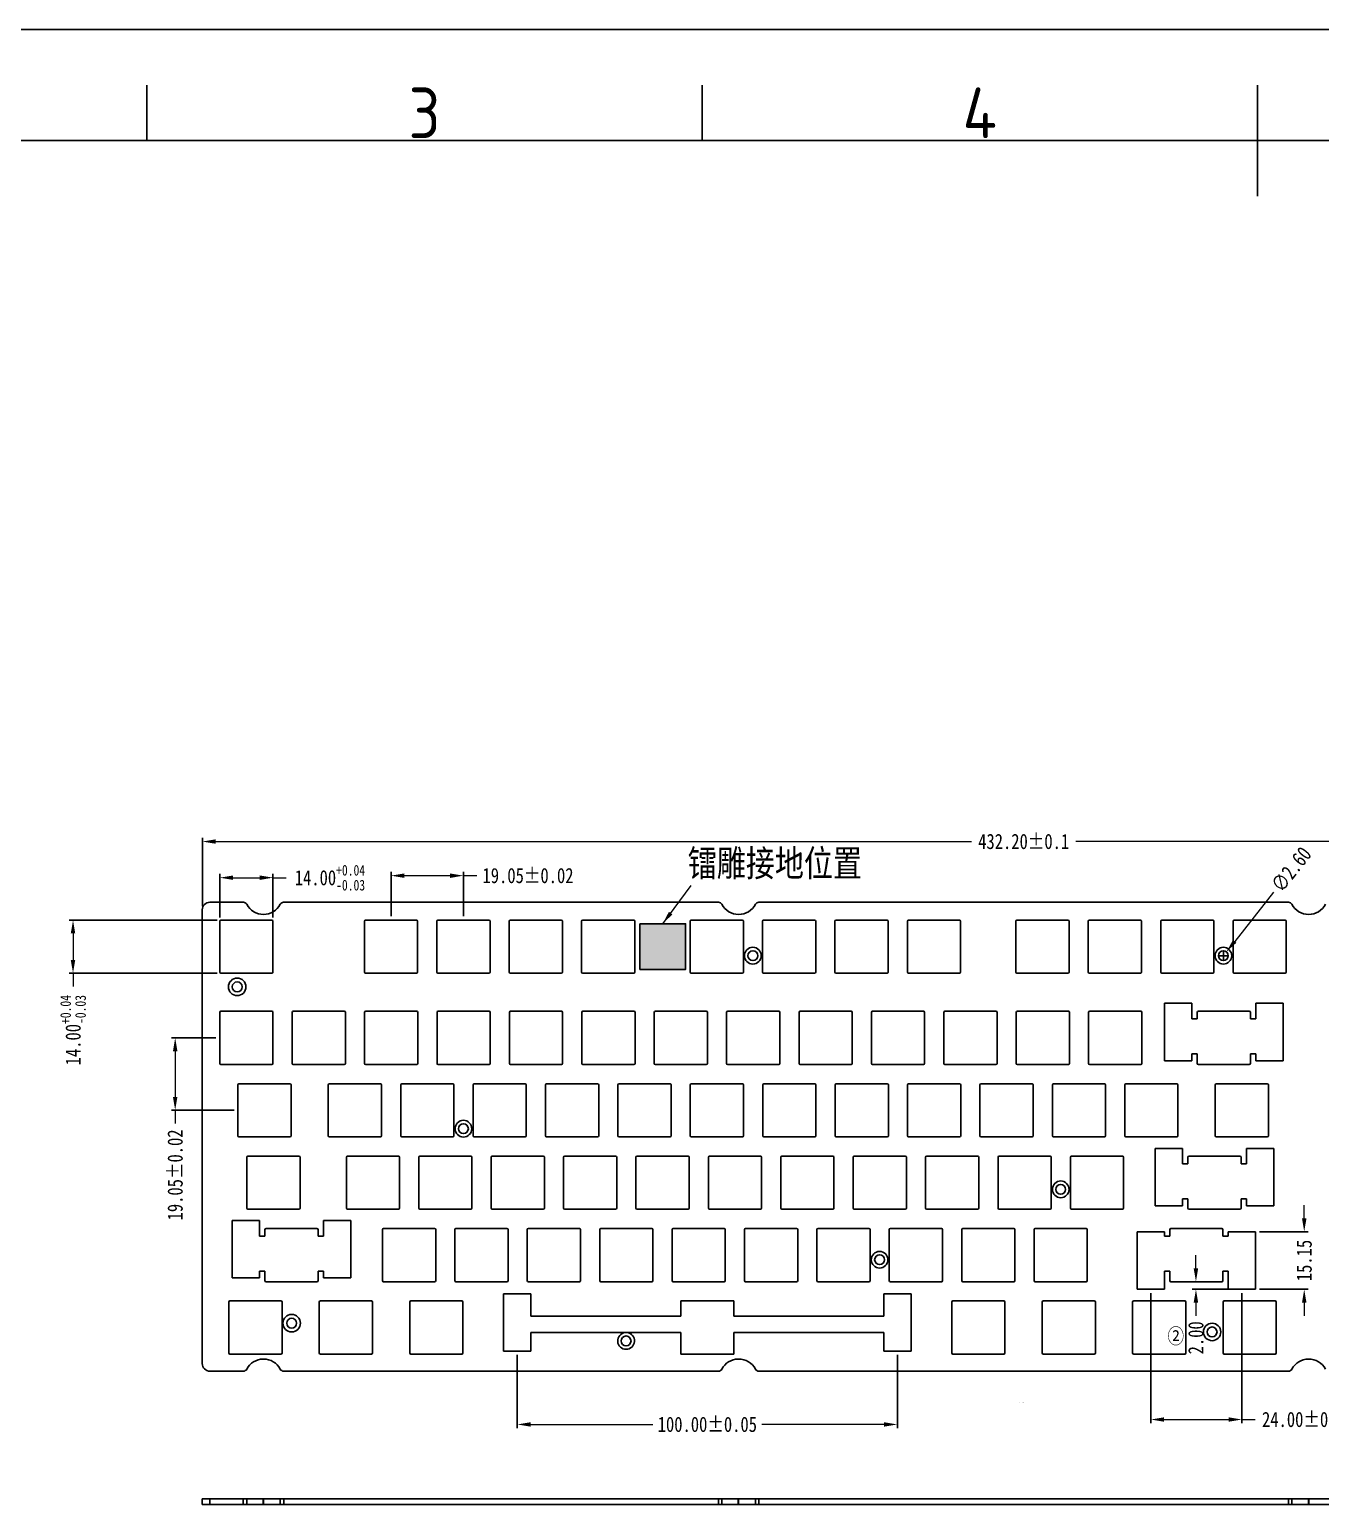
# Model space of a CAD drawing. Header units: millimetres. Extents: x 3914 to 5141, y -64 to 796.
# Drawn here: x 4204.8 to 4544.5, y 408.2 to 796.3 of the extents above; entities that cross this region are included whole.
import ezdxf
from ezdxf.enums import TextEntityAlignment as Align

# ---------------------------------------------------------------- set-up
doc = ezdxf.new("R2010")
doc.units = ezdxf.units.MM
doc.header["$LTSCALE"] = 46.255
doc.header["$PDMODE"] = 3
doc.header["$PDSIZE"] = 0.3125
doc.layers.get('0').update_dxf_attribs({"linetype": 'CONTINUOUS'})
doc.layers.get('Defpoints').update_dxf_attribs({"linetype": 'CONTINUOUS', "lineweight": 20})
doc.layers.add('图框层', color=7, linetype='CONTINUOUS', lineweight=30)
doc.styles.add('ISO Proportional', font='isocp.shx')
doc.styles.get("Standard").update_dxf_attribs({"font": 'txt', "width": 0.8})
doc.dimstyles.new('侧铝条', dxfattribs={"dimtxt": 4, "dimasz": 3.5, "dimexe": 1, "dimexo": 1, "dimgap": 1.5, "dimtad": 0, "dimzin": 0, "dimdsep": 46, "dimtxsty": 'Standard', "dimcen": 1, "dimclrd": 4, "dimclre": 4, "dimclrt": 6, "dimadec": 0, "dimazin": 0, "dimtm": 1e-09, "dimtfac": 0.8, "dimtofl": 0, "dimtmove": 0, "dimatfit": 3, "dimfxl": 0, "dimtolj": 1, "dimtzin": 0, "dimlwd": 20, "dimlwe": -1, "dimarcsym": 0})

# ---------------------------------------------------------------- blocks, each defined once
blk = doc.blocks.new('*D0')
at = {"color": 4}
for p, q in [((4250.28, 565.65), (4250.28, 583.63)), ((4682.48, 565.65), (4682.48, 583.63))]:
    blk.add_line(p, q, dxfattribs=at)
at = {"color": 4, "lineweight": 20}
for p, q in [((4253.78, 582.63), (4452.61, 582.63)), ((4678.98, 582.63), (4480.14, 582.63))]:
    blk.add_line(p, q, dxfattribs=at)
at = {"color": 4}
for points in [[(4253.78, 583.21), (4253.78, 582.05), (4250.28, 582.63)], [(4678.98, 583.21), (4678.98, 582.05), (4682.48, 582.63)]]:
    blk.add_solid(points, dxfattribs=at)
at = {"layer": 'Defpoints', "color": 0}
for p in [(4250.28, 582.63), (4250.28, 564.65), (4682.48, 564.65)]:
    blk.add_point(p, dxfattribs=at)
at = {"color": 6, "insert": (4466.38, 582.63), "char_height": 4, "attachment_point": 5}
blk.add_mtext('\\A1;432.20%%P0.1', dxfattribs=at)
blk = doc.blocks.new('*D3')
at = {"color": 4}
for p, q in [((4254.17, 561.96), (4215.26, 561.96)), ((4254.17, 547.96), (4215.26, 547.96))]:
    blk.add_line(p, q, dxfattribs=at)
at = {"color": 4, "lineweight": 20}
for p, q in [((4216.26, 558.46), (4216.26, 551.46)), ((4216.26, 547.96), (4216.26, 544.46))]:
    blk.add_line(p, q, dxfattribs=at)
at = {"color": 4}
for points in [[(4215.67, 558.46), (4216.84, 558.46), (4216.26, 561.96)], [(4215.67, 551.46), (4216.84, 551.46), (4216.26, 547.96)]]:
    blk.add_solid(points, dxfattribs=at)
at = {"layer": 'Defpoints', "color": 0}
for p in [(4255.17, 561.96), (4216.26, 547.96), (4255.17, 547.96)]:
    blk.add_point(p, dxfattribs=at)
at = {"color": 6, "insert": (4216.26, 532.99), "char_height": 4, "attachment_point": 5, "rotation": 90}
blk.add_mtext('\\A1;14.00{\\H0.7x;\\S+0.04^ -0.03;}', dxfattribs=at)
blk = doc.blocks.new('*D4')
at = {"color": 4}
for p, q in [((4254.87, 562.66), (4254.87, 574.12)), ((4268.87, 562.66), (4268.87, 574.12))]:
    blk.add_line(p, q, dxfattribs=at)
at = {"color": 4, "lineweight": 20}
for p, q in [((4258.37, 573.12), (4265.37, 573.12)), ((4268.87, 573.12), (4272.37, 573.12))]:
    blk.add_line(p, q, dxfattribs=at)
at = {"color": 4}
for points in [[(4258.37, 573.7), (4258.37, 572.53), (4254.87, 573.12)], [(4265.37, 573.7), (4265.37, 572.53), (4268.87, 573.12)]]:
    blk.add_solid(points, dxfattribs=at)
at = {"layer": 'Defpoints', "color": 0}
for p in [(4254.87, 573.12), (4254.87, 561.66), (4268.87, 561.66)]:
    blk.add_point(p, dxfattribs=at)
at = {"color": 6, "insert": (4283.85, 573.12), "char_height": 4, "attachment_point": 5}
blk.add_mtext('\\A1;14.00{\\H0.7x;\\S+0.04^ -0.03;}', dxfattribs=at)
blk = doc.blocks.new('*D5')
at = {"color": 4}
for p, q in [((4299.92, 562.96), (4299.92, 574.65)), ((4318.97, 562.96), (4318.97, 574.65))]:
    blk.add_line(p, q, dxfattribs=at)
at = {"color": 4, "lineweight": 20}
for p, q in [((4303.42, 573.65), (4315.47, 573.65)), ((4318.97, 573.65), (4322.47, 573.65))]:
    blk.add_line(p, q, dxfattribs=at)
at = {"color": 4}
for points in [[(4303.42, 574.23), (4303.42, 573.06), (4299.92, 573.65)], [(4315.47, 574.23), (4315.47, 573.06), (4318.97, 573.65)]]:
    blk.add_solid(points, dxfattribs=at)
at = {"layer": 'Defpoints', "color": 0}
for p in [(4318.97, 573.65), (4299.92, 561.96), (4318.97, 561.96)]:
    blk.add_point(p, dxfattribs=at)
at = {"color": 6, "insert": (4335.97, 573.65), "char_height": 4, "attachment_point": 5}
blk.add_mtext('\\A1;19.05%%P0.02', dxfattribs=at)
blk = doc.blocks.new('*D7')
at = {"color": 4, "lineweight": 20}
blk.add_line((4532.07, 569.3), (4521.89, 556.37), dxfattribs=at)
at = {"color": 4}
for p, q in [((4517.92, 552.59), (4519.92, 552.59)), ((4518.92, 551.59), (4518.92, 553.59))]:
    blk.add_line(p, q, dxfattribs=at)
blk.add_solid([(4521.43, 556.73), (4522.35, 556.01), (4519.73, 553.62)], dxfattribs=at)
at = {"layer": 'Defpoints', "color": 0}
for p in [(4518.12, 551.57), (4519.73, 553.62)]:
    blk.add_point(p, dxfattribs=at)
at = {"color": 6, "insert": (4536.79, 575.3), "char_height": 4, "attachment_point": 5, "rotation": 51.798}
blk.add_mtext('\\A1;∅2.60', dxfattribs=at)
blk = doc.blocks.new('*D8')
at = {"color": 4}
for p, q in [((4333.15, 447.56), (4333.15, 428.25)), ((4433.15, 447.56), (4433.15, 428.25))]:
    blk.add_line(p, q, dxfattribs=at)
at = {"color": 4, "lineweight": 20}
for p, q in [((4336.65, 429.25), (4368.85, 429.25)), ((4429.65, 429.25), (4397.45, 429.25))]:
    blk.add_line(p, q, dxfattribs=at)
at = {"color": 4}
for points in [[(4336.65, 429.83), (4336.65, 428.67), (4333.15, 429.25)], [(4429.65, 429.83), (4429.65, 428.67), (4433.15, 429.25)]]:
    blk.add_solid(points, dxfattribs=at)
at = {"layer": 'Defpoints', "color": 0}
for p in [(4333.15, 448.56), (4433.15, 448.56), (4433.15, 429.25)]:
    blk.add_point(p, dxfattribs=at)
at = {"color": 6, "insert": (4383.15, 429.25), "char_height": 4, "attachment_point": 5}
blk.add_mtext('\\A1;100.00%%P0.05', dxfattribs=at)
blk = doc.blocks.new('*D11')
at = {"color": 4}
for p, q in [((4253.87, 530.96), (4242.14, 530.96)), ((4258.62, 511.91), (4242.14, 511.91))]:
    blk.add_line(p, q, dxfattribs=at)
at = {"color": 4, "lineweight": 20}
for p, q in [((4243.14, 527.46), (4243.14, 515.41)), ((4243.14, 511.91), (4243.14, 508.41))]:
    blk.add_line(p, q, dxfattribs=at)
at = {"color": 4}
for points in [[(4242.55, 527.46), (4243.72, 527.46), (4243.14, 530.96)], [(4242.55, 515.41), (4243.72, 515.41), (4243.14, 511.91)]]:
    blk.add_solid(points, dxfattribs=at)
at = {"layer": 'Defpoints', "color": 0}
for p in [(4254.87, 530.96), (4243.14, 511.91), (4259.62, 511.91)]:
    blk.add_point(p, dxfattribs=at)
at = {"color": 6, "insert": (4243.14, 494.91), "char_height": 4, "attachment_point": 5, "rotation": 90}
blk.add_mtext('\\A1;19.05%%P0.02', dxfattribs=at)
blk = doc.blocks.new('*D12')
at = {"color": 4}
for p, q in [((4499.8, 463.81), (4499.8, 429.54)), ((4523.8, 463.81), (4523.8, 429.54))]:
    blk.add_line(p, q, dxfattribs=at)
at = {"color": 4, "lineweight": 20}
for p, q in [((4503.3, 430.54), (4520.3, 430.54)), ((4523.8, 430.54), (4527.3, 430.54))]:
    blk.add_line(p, q, dxfattribs=at)
at = {"color": 4}
for points in [[(4503.3, 431.12), (4503.3, 429.96), (4499.8, 430.54)], [(4520.3, 431.12), (4520.3, 429.96), (4523.8, 430.54)]]:
    blk.add_solid(points, dxfattribs=at)
at = {"layer": 'Defpoints', "color": 0}
for p in [(4499.8, 464.81), (4523.8, 464.81), (4523.8, 430.54)]:
    blk.add_point(p, dxfattribs=at)
at = {"color": 6, "insert": (4541.06, 430.54), "char_height": 4, "attachment_point": 5}
blk.add_mtext('\\A1;24.00%%P0.05', dxfattribs=at)
blk = doc.blocks.new('*D13')
at = {"color": 4, "lineweight": 20}
for p, q in [((4540.19, 483.46), (4540.19, 486.96)), ((4540.19, 461.31), (4540.19, 457.81))]:
    blk.add_line(p, q, dxfattribs=at)
at = {"color": 4}
for p, q in [((4528.4, 479.96), (4541.19, 479.96)), ((4528.4, 464.81), (4541.19, 464.81))]:
    blk.add_line(p, q, dxfattribs=at)
for points in [[(4539.61, 483.46), (4540.78, 483.46), (4540.19, 479.96)], [(4539.61, 461.31), (4540.78, 461.31), (4540.19, 464.81)]]:
    blk.add_solid(points, dxfattribs=at)
at = {"layer": 'Defpoints', "color": 0}
for p in [(4527.4, 479.96), (4527.4, 464.81), (4540.19, 464.81)]:
    blk.add_point(p, dxfattribs=at)
at = {"color": 6, "insert": (4540.19, 472.38), "char_height": 4, "attachment_point": 5, "rotation": 90}
blk.add_mtext('\\A1;15.15', dxfattribs=at)
blk = doc.blocks.new('*D14')
at = {"color": 4, "lineweight": 20}
for p, q in [((4511.7, 470.31), (4511.7, 473.81)), ((4511.7, 461.31), (4511.7, 457.81))]:
    blk.add_line(p, q, dxfattribs=at)
at = {"color": 4}
for p, q in [((4510.8, 466.81), (4510.7, 466.81)), ((4522.8, 464.81), (4510.7, 464.81))]:
    blk.add_line(p, q, dxfattribs=at)
for points in [[(4511.11, 470.31), (4512.28, 470.31), (4511.7, 466.81)], [(4511.11, 461.31), (4512.28, 461.31), (4511.7, 464.81)]]:
    blk.add_solid(points, dxfattribs=at)
at = {"layer": 'Defpoints', "color": 0}
for p in [(4511.8, 466.81), (4511.7, 464.81), (4523.8, 464.81)]:
    blk.add_point(p, dxfattribs=at)
at = {"color": 6, "insert": (4511.7, 452.04), "char_height": 4, "attachment_point": 5, "rotation": 90}
blk.add_mtext('\\A1;2.00', dxfattribs=at)

msp = doc.modelspace()

# ---------------------------------------------------------------- hatches: boundary and pattern name
msp.add_hatch(color=3).paths.add_polyline_path([(4377.406, 561), (4365.406, 561), (4365.406, 549), (4377.406, 549)])

# ---------------------------------------------------------------- linework, layer by layer
at = {"linetype": 'Continuous'}
for p, q in [((4250.276, 564.654), (4250.276, 445.254)), ((4261.067, 566.654), (4252.276, 566.654)), ((4386.067, 566.654), (4271.677, 566.654)), ((4536.067, 566.654), (4396.677, 566.654)), ((4254.872, 561.664), (4254.872, 548.254)), ((4268.577, 561.959), (4255.167, 561.959)), ((4268.872, 548.254), (4268.872, 561.664)), ((4292.922, 561.664), (4292.922, 548.254)), ((4306.627, 561.959), (4293.217, 561.959)), ((4306.922, 548.254), (4306.922, 561.664)), ((4311.972, 561.664), (4311.972, 548.254)), ((4325.677, 561.959), (4312.267, 561.959)), ((4325.972, 548.254), (4325.972, 561.664)), ((4331.022, 561.664), (4331.022, 548.254)), ((4344.727, 561.959), (4331.317, 561.959)), ((4345.022, 548.254), (4345.022, 561.664)), ((4350.072, 561.664), (4350.072, 548.254)), ((4363.777, 561.959), (4350.367, 561.959)), ((4364.072, 548.254), (4364.072, 561.664)), ((4378.622, 561.664), (4378.622, 548.254)), ((4392.327, 561.959), (4378.917, 561.959)), ((4392.622, 548.254), (4392.622, 561.664)), ((4397.672, 561.664), (4397.672, 548.254)), ((4411.377, 561.959), (4397.967, 561.959)), ((4411.672, 548.254), (4411.672, 561.664)), ((4416.722, 561.664), (4416.722, 548.254)), ((4430.427, 561.959), (4417.017, 561.959)), ((4430.722, 548.254), (4430.722, 561.664)), ((4435.772, 561.664), (4435.772, 548.254)), ((4449.477, 561.959), (4436.067, 561.959)), ((4449.772, 548.254), (4449.772, 561.664)), ((4464.322, 561.664), (4464.322, 548.254)), ((4478.027, 561.959), (4464.617, 561.959)), ((4478.322, 548.254), (4478.322, 561.664)), ((4483.372, 561.664), (4483.372, 548.254)), ((4497.077, 561.959), (4483.667, 561.959)), ((4497.372, 548.254), (4497.372, 561.664)), ((4502.422, 561.664), (4502.422, 548.254)), ((4516.127, 561.959), (4502.717, 561.959)), ((4516.422, 548.254), (4516.422, 561.664)), ((4521.472, 561.664), (4521.472, 548.254)), ((4535.177, 561.959), (4521.767, 561.959)), ((4535.472, 548.254), (4535.472, 561.664)), ((4255.167, 547.959), (4268.577, 547.959)), ((4293.217, 547.959), (4306.627, 547.959)), ((4312.267, 547.959), (4325.677, 547.959)), ((4331.317, 547.959), (4344.727, 547.959)), ((4350.367, 547.959), (4363.777, 547.959)), ((4378.917, 547.959), (4392.327, 547.959)), ((4397.967, 547.959), (4411.377, 547.959)), ((4417.017, 547.959), (4430.427, 547.959)), ((4436.067, 547.959), (4449.477, 547.959)), ((4464.617, 547.959), (4478.027, 547.959)), ((4483.667, 547.959), (4497.077, 547.959)), ((4502.717, 547.959), (4516.127, 547.959)), ((4521.767, 547.959), (4535.177, 547.959)), ((4503.427, 540.056), (4503.427, 524.956)), ((4510.627, 540.056), (4503.427, 540.056)), ((4510.627, 535.959), (4510.627, 540.056)), ((4534.627, 540.056), (4527.427, 540.056)), ((4527.427, 540.056), (4527.427, 535.961)), ((4534.627, 524.956), (4534.627, 540.056)), ((4254.872, 537.661), (4254.872, 524.251)), ((4268.577, 537.956), (4255.167, 537.956)), ((4268.872, 524.251), (4268.872, 537.661)), ((4273.922, 537.661), (4273.922, 524.251)), ((4287.627, 537.956), (4274.217, 537.956)), ((4287.922, 524.251), (4287.922, 537.661)), ((4292.972, 537.661), (4292.972, 524.251)), ((4306.677, 537.956), (4293.267, 537.956)), ((4306.972, 524.251), (4306.972, 537.661)), ((4312.022, 537.661), (4312.022, 524.251)), ((4325.727, 537.956), (4312.317, 537.956)), ((4326.022, 524.251), (4326.022, 537.661)), ((4331.072, 537.661), (4331.072, 524.251)), ((4344.777, 537.956), (4331.367, 537.956)), ((4345.072, 524.251), (4345.072, 537.661)), ((4350.122, 537.661), (4350.122, 524.251)), ((4363.827, 537.956), (4350.417, 537.956)), ((4364.122, 524.251), (4364.122, 537.661)), ((4369.172, 537.661), (4369.172, 524.251)), ((4382.877, 537.956), (4369.467, 537.956)), ((4383.172, 524.251), (4383.172, 537.661)), ((4388.222, 537.661), (4388.222, 524.251)), ((4401.927, 537.956), (4388.517, 537.956)), ((4402.222, 524.251), (4402.222, 537.661)), ((4407.272, 537.661), (4407.272, 524.251)), ((4420.977, 537.956), (4407.567, 537.956)), ((4421.272, 524.251), (4421.272, 537.661)), ((4426.322, 537.661), (4426.322, 524.251)), ((4440.027, 537.956), (4426.617, 537.956)), ((4440.322, 524.251), (4440.322, 537.661)), ((4445.372, 537.661), (4445.372, 524.251)), ((4459.077, 537.956), (4445.667, 537.956)), ((4459.372, 524.251), (4459.372, 537.661)), ((4464.422, 537.661), (4464.422, 524.251)), ((4478.127, 537.956), (4464.717, 537.956)), ((4478.422, 524.251), (4478.422, 537.661)), ((4483.472, 537.661), (4483.472, 524.251)), ((4497.177, 537.956), (4483.767, 537.956)), ((4497.472, 524.251), (4497.472, 537.661)), ((4512.027, 535.956), (4510.672, 535.956)), ((4512.027, 537.641), (4512.027, 535.956)), ((4525.712, 537.956), (4512.342, 537.956)), ((4526.027, 535.956), (4526.027, 537.641)), ((4527.372, 535.956), (4526.027, 535.956)), ((4503.427, 524.956), (4510.627, 524.956)), ((4510.627, 524.956), (4510.627, 526.752)), ((4510.672, 526.756), (4512.027, 526.756)), ((4512.027, 526.756), (4512.027, 524.271)), ((4526.027, 526.756), (4527.372, 526.756)), ((4526.027, 524.271), (4526.027, 526.756)), ((4527.427, 526.751), (4527.427, 524.956)), ((4527.427, 524.956), (4534.627, 524.956)), ((4255.167, 523.956), (4268.577, 523.956)), ((4274.217, 523.956), (4287.627, 523.956)), ((4293.267, 523.956), (4306.677, 523.956)), ((4312.317, 523.956), (4325.727, 523.956)), ((4331.367, 523.956), (4344.777, 523.956)), ((4350.417, 523.956), (4363.827, 523.956)), ((4369.467, 523.956), (4382.877, 523.956)), ((4388.517, 523.956), (4401.927, 523.956)), ((4407.567, 523.956), (4420.977, 523.956)), ((4426.617, 523.956), (4440.027, 523.956)), ((4445.667, 523.956), (4459.077, 523.956)), ((4464.717, 523.956), (4478.127, 523.956)), ((4483.767, 523.956), (4497.177, 523.956)), ((4512.342, 523.956), (4525.712, 523.956)), ((4259.622, 518.611), (4259.622, 505.201)), ((4273.327, 518.906), (4259.917, 518.906)), ((4273.622, 505.201), (4273.622, 518.611)), ((4283.422, 518.611), (4283.422, 505.201)), ((4297.127, 518.906), (4283.717, 518.906)), ((4297.422, 505.201), (4297.422, 518.611)), ((4302.472, 518.611), (4302.472, 505.201)), ((4316.177, 518.906), (4302.767, 518.906)), ((4316.472, 505.201), (4316.472, 518.611)), ((4321.522, 518.611), (4321.522, 505.201)), ((4335.227, 518.906), (4321.817, 518.906)), ((4335.522, 505.201), (4335.522, 518.611)), ((4340.572, 518.611), (4340.572, 505.201)), ((4354.277, 518.906), (4340.867, 518.906)), ((4354.572, 505.201), (4354.572, 518.611)), ((4359.622, 518.611), (4359.622, 505.201)), ((4373.327, 518.906), (4359.917, 518.906)), ((4373.622, 505.201), (4373.622, 518.611)), ((4378.672, 518.611), (4378.672, 505.201)), ((4392.377, 518.906), (4378.967, 518.906)), ((4392.672, 505.201), (4392.672, 518.611)), ((4397.722, 518.611), (4397.722, 505.201)), ((4411.427, 518.906), (4398.017, 518.906)), ((4411.722, 505.201), (4411.722, 518.611)), ((4416.772, 518.611), (4416.772, 505.201)), ((4430.477, 518.906), (4417.067, 518.906)), ((4430.772, 505.201), (4430.772, 518.611)), ((4435.822, 518.611), (4435.822, 505.201)), ((4449.527, 518.906), (4436.117, 518.906)), ((4449.822, 505.201), (4449.822, 518.611)), ((4454.872, 518.611), (4454.872, 505.201)), ((4468.577, 518.906), (4455.167, 518.906)), ((4468.872, 505.201), (4468.872, 518.611)), ((4473.922, 518.611), (4473.922, 505.201)), ((4487.627, 518.906), (4474.217, 518.906)), ((4487.922, 505.201), (4487.922, 518.611)), ((4492.972, 518.611), (4492.972, 505.201)), ((4506.677, 518.906), (4493.267, 518.906)), ((4506.972, 505.201), (4506.972, 518.611)), ((4516.772, 518.611), (4516.772, 505.201)), ((4530.477, 518.906), (4517.067, 518.906)), ((4530.772, 505.201), (4530.772, 518.611)), ((4259.917, 504.906), (4273.327, 504.906)), ((4283.717, 504.906), (4297.127, 504.906)), ((4302.767, 504.906), (4316.177, 504.906)), ((4321.817, 504.906), (4335.227, 504.906)), ((4340.867, 504.906), (4354.277, 504.906)), ((4359.917, 504.906), (4373.327, 504.906)), ((4378.967, 504.906), (4392.377, 504.906)), ((4398.017, 504.906), (4411.427, 504.906)), ((4417.067, 504.906), (4430.477, 504.906)), ((4436.117, 504.906), (4449.527, 504.906)), ((4455.167, 504.906), (4468.577, 504.906)), ((4474.217, 504.906), (4487.627, 504.906)), ((4493.267, 504.906), (4506.677, 504.906)), ((4517.067, 504.906), (4530.477, 504.906)), ((4508.197, 501.856), (4500.997, 501.856)), ((4500.997, 501.856), (4500.997, 486.756)), ((4508.197, 497.859), (4508.197, 501.856)), ((4532.197, 501.856), (4524.997, 501.856)), ((4524.997, 501.856), (4524.997, 497.861)), ((4532.197, 486.756), (4532.197, 501.856)), ((4261.997, 499.561), (4261.997, 486.151)), ((4275.702, 499.856), (4262.292, 499.856)), ((4275.997, 486.151), (4275.997, 499.561)), ((4288.172, 499.561), (4288.172, 486.151)), ((4301.877, 499.856), (4288.467, 499.856)), ((4302.172, 486.151), (4302.172, 499.561)), ((4307.222, 499.561), (4307.222, 486.151)), ((4320.927, 499.856), (4307.517, 499.856)), ((4321.222, 486.151), (4321.222, 499.561)), ((4326.272, 499.561), (4326.272, 486.151)), ((4339.977, 499.856), (4326.567, 499.856)), ((4340.272, 486.151), (4340.272, 499.561)), ((4345.322, 499.561), (4345.322, 486.151)), ((4359.027, 499.856), (4345.617, 499.856)), ((4359.322, 486.151), (4359.322, 499.561)), ((4364.372, 499.561), (4364.372, 486.151)), ((4378.077, 499.856), (4364.667, 499.856)), ((4378.372, 486.151), (4378.372, 499.561)), ((4383.422, 499.561), (4383.422, 486.151)), ((4397.127, 499.856), (4383.717, 499.856)), ((4397.422, 486.151), (4397.422, 499.561)), ((4402.472, 499.561), (4402.472, 486.151)), ((4416.177, 499.856), (4402.767, 499.856)), ((4416.472, 486.151), (4416.472, 499.561)), ((4421.522, 499.561), (4421.522, 486.151)), ((4435.227, 499.856), (4421.817, 499.856)), ((4435.522, 486.151), (4435.522, 499.561)), ((4440.572, 499.561), (4440.572, 486.151)), ((4454.277, 499.856), (4440.867, 499.856)), ((4454.572, 486.151), (4454.572, 499.561)), ((4459.622, 499.561), (4459.622, 486.151)), ((4473.327, 499.856), (4459.917, 499.856)), ((4473.622, 486.151), (4473.622, 499.561)), ((4478.672, 499.561), (4478.672, 486.151)), ((4492.377, 499.856), (4478.967, 499.856)), ((4492.672, 486.151), (4492.672, 499.561)), ((4509.597, 497.856), (4508.242, 497.856)), ((4509.597, 499.541), (4509.597, 497.856)), ((4523.282, 499.856), (4509.912, 499.856)), ((4523.597, 497.856), (4523.597, 499.541)), ((4524.942, 497.856), (4523.597, 497.856)), ((4262.292, 485.856), (4275.702, 485.856)), ((4288.467, 485.856), (4301.877, 485.856)), ((4307.517, 485.856), (4320.927, 485.856)), ((4326.567, 485.856), (4339.977, 485.856)), ((4345.617, 485.856), (4359.027, 485.856)), ((4364.667, 485.856), (4378.077, 485.856)), ((4383.717, 485.856), (4397.127, 485.856)), ((4402.767, 485.856), (4416.177, 485.856)), ((4421.817, 485.856), (4435.227, 485.856)), ((4440.867, 485.856), (4454.277, 485.856)), ((4459.917, 485.856), (4473.327, 485.856)), ((4478.967, 485.856), (4492.377, 485.856)), ((4500.997, 486.756), (4508.197, 486.756)), ((4508.197, 486.756), (4508.197, 488.652)), ((4508.242, 488.656), (4509.597, 488.656)), ((4509.597, 488.656), (4509.597, 486.171)), ((4509.912, 485.856), (4523.282, 485.856)), ((4523.597, 488.656), (4524.942, 488.656)), ((4523.597, 486.171), (4523.597, 488.656)), ((4524.997, 488.651), (4524.997, 486.756)), ((4524.997, 486.756), (4532.197, 486.756)), ((4258.147, 482.906), (4258.147, 467.806)), ((4265.347, 482.906), (4258.147, 482.906)), ((4265.347, 478.809), (4265.347, 482.906)), ((4282.147, 478.811), (4282.147, 482.906)), ((4282.147, 482.906), (4289.347, 482.906)), ((4289.347, 467.806), (4289.347, 482.906)), ((4266.747, 478.806), (4265.392, 478.806)), ((4266.747, 480.491), (4266.747, 478.806)), ((4280.432, 480.806), (4267.062, 480.806)), ((4280.747, 478.806), (4280.747, 480.491)), ((4282.092, 478.806), (4280.747, 478.806)), ((4297.672, 480.511), (4297.672, 467.101)), ((4311.377, 480.806), (4297.967, 480.806)), ((4311.672, 467.101), (4311.672, 480.511)), ((4316.722, 480.511), (4316.722, 467.101)), ((4330.427, 480.806), (4317.017, 480.806)), ((4330.722, 467.101), (4330.722, 480.511)), ((4335.772, 480.511), (4335.772, 467.101)), ((4349.477, 480.806), (4336.067, 480.806)), ((4349.772, 467.101), (4349.772, 480.511)), ((4354.822, 480.511), (4354.822, 467.101)), ((4368.527, 480.806), (4355.117, 480.806)), ((4368.822, 467.101), (4368.822, 480.511)), ((4373.872, 480.511), (4373.872, 467.101)), ((4387.577, 480.806), (4374.167, 480.806)), ((4387.872, 467.101), (4387.872, 480.511)), ((4392.922, 480.511), (4392.922, 467.101)), ((4406.627, 480.806), (4393.217, 480.806)), ((4406.922, 467.101), (4406.922, 480.511)), ((4411.972, 480.511), (4411.972, 467.101)), ((4425.677, 480.806), (4412.267, 480.806)), ((4425.972, 467.101), (4425.972, 480.511)), ((4431.022, 480.511), (4431.022, 467.101)), ((4444.727, 480.806), (4431.317, 480.806)), ((4445.022, 467.101), (4445.022, 480.511)), ((4450.072, 480.511), (4450.072, 467.101)), ((4463.777, 480.806), (4450.367, 480.806)), ((4464.072, 467.101), (4464.072, 480.511)), ((4469.122, 480.511), (4469.122, 467.101)), ((4482.827, 480.806), (4469.417, 480.806)), ((4483.122, 467.101), (4483.122, 480.511)), ((4496.197, 479.956), (4503.397, 479.956)), ((4496.197, 464.806), (4496.197, 479.956)), ((4503.397, 478.809), (4503.397, 479.956)), ((4504.797, 478.806), (4503.442, 478.806)), ((4504.797, 480.491), (4504.797, 478.806)), ((4518.482, 480.806), (4505.112, 480.806)), ((4518.797, 478.806), (4518.797, 480.491)), ((4520.142, 478.806), (4518.797, 478.806)), ((4520.197, 479.956), (4527.397, 479.956)), ((4520.197, 479.956), (4520.197, 478.811)), ((4527.397, 479.956), (4527.397, 464.806)), ((4258.147, 467.806), (4265.347, 467.806)), ((4265.347, 467.806), (4265.347, 469.602)), ((4265.392, 469.606), (4266.747, 469.606)), ((4266.747, 469.606), (4266.747, 467.121)), ((4267.062, 466.806), (4280.432, 466.806)), ((4280.747, 467.121), (4280.747, 469.606)), ((4280.747, 469.606), (4282.092, 469.606)), ((4282.147, 467.806), (4282.147, 469.601)), ((4289.347, 467.806), (4282.147, 467.806)), ((4297.967, 466.806), (4311.377, 466.806)), ((4317.017, 466.806), (4330.427, 466.806)), ((4336.067, 466.806), (4349.477, 466.806)), ((4355.117, 466.806), (4368.527, 466.806)), ((4374.167, 466.806), (4387.577, 466.806)), ((4393.217, 466.806), (4406.627, 466.806)), ((4412.267, 466.806), (4425.677, 466.806)), ((4431.317, 466.806), (4444.727, 466.806)), ((4450.367, 466.806), (4463.777, 466.806)), ((4469.417, 466.806), (4482.827, 466.806)), ((4503.397, 469.602), (4503.397, 464.806)), ((4503.442, 469.606), (4504.797, 469.606)), ((4504.797, 469.606), (4504.797, 467.121)), ((4505.112, 466.806), (4518.482, 466.806)), ((4518.797, 469.606), (4520.142, 469.606)), ((4518.797, 467.121), (4518.797, 469.606)), ((4520.197, 464.806), (4520.197, 469.601)), ((4329.547, 463.656), (4329.547, 448.556)), ((4336.747, 463.656), (4329.547, 463.656)), ((4336.747, 457.706), (4336.747, 463.656)), ((4429.547, 457.706), (4429.547, 463.656)), ((4429.547, 463.656), (4436.747, 463.656)), ((4436.747, 463.656), (4436.747, 448.556)), ((4496.197, 464.806), (4503.397, 464.806)), ((4520.197, 464.806), (4527.397, 464.806)), ((4257.247, 461.461), (4257.247, 448.051)), ((4270.952, 461.756), (4257.542, 461.756)), ((4271.247, 448.051), (4271.247, 461.461)), ((4281.047, 461.461), (4281.047, 448.051)), ((4294.752, 461.756), (4281.342, 461.756)), ((4295.047, 448.051), (4295.047, 461.461)), ((4304.847, 461.461), (4304.847, 448.051)), ((4318.552, 461.756), (4305.142, 461.756)), ((4318.847, 448.051), (4318.847, 461.461)), ((4376.147, 461.756), (4376.147, 457.706)), ((4390.147, 461.756), (4376.147, 461.756)), ((4390.147, 457.706), (4390.147, 461.756)), ((4447.447, 461.461), (4447.447, 448.051)), ((4461.152, 461.756), (4447.742, 461.756)), ((4461.447, 448.051), (4461.447, 461.461)), ((4471.247, 461.461), (4471.247, 448.051)), ((4484.952, 461.756), (4471.542, 461.756)), ((4485.247, 448.051), (4485.247, 461.461)), ((4495.047, 461.461), (4495.047, 448.051)), ((4508.752, 461.756), (4495.342, 461.756)), ((4509.047, 448.051), (4509.047, 461.461)), ((4518.847, 461.461), (4518.847, 448.051)), ((4532.552, 461.756), (4519.142, 461.756)), ((4532.847, 448.051), (4532.847, 461.461)), ((4376.147, 457.706), (4336.747, 457.706)), ((4429.547, 457.706), (4390.147, 457.706)), ((4336.747, 453.406), (4336.747, 448.556)), ((4336.747, 453.406), (4376.147, 453.406)), ((4376.147, 453.406), (4376.147, 447.756)), ((4390.147, 447.756), (4390.147, 453.406)), ((4429.547, 453.406), (4390.147, 453.406)), ((4429.547, 448.556), (4429.547, 453.406)), ((4257.542, 447.756), (4270.952, 447.756)), ((4281.342, 447.756), (4294.752, 447.756)), ((4305.142, 447.756), (4318.552, 447.756)), ((4329.547, 448.556), (4336.747, 448.556)), ((4376.147, 447.756), (4390.147, 447.756)), ((4436.747, 448.556), (4429.547, 448.556)), ((4447.742, 447.756), (4461.152, 447.756)), ((4471.542, 447.756), (4484.952, 447.756)), ((4495.342, 447.756), (4508.752, 447.756)), ((4519.142, 447.756), (4532.552, 447.756)), ((4252.276, 443.254), (4261.063, 443.254)), ((4271.68, 443.254), (4386.063, 443.254)), ((4396.68, 443.254), (4536.063, 443.254)), ((4250.276, 409.681), (4250.276, 408.181)), ((4250.276, 409.681), (4682.477, 409.681)), ((4250.276, 408.181), (4682.477, 408.181)), ((4252.276, 409.681), (4252.276, 408.181)), ((4261.063, 408.181), (4261.063, 409.681)), ((4261.948, 408.181), (4261.948, 409.681)), ((4266.274, 408.181), (4266.274, 409.681)), ((4266.369, 408.181), (4266.369, 409.681)), ((4270.796, 409.681), (4270.796, 408.181)), ((4271.68, 409.681), (4271.68, 408.181)), ((4386.063, 408.181), (4386.063, 409.681)), ((4386.948, 408.181), (4386.948, 409.681)), ((4391.274, 408.181), (4391.274, 409.681)), ((4391.369, 408.181), (4391.369, 409.681)), ((4395.796, 409.681), (4395.796, 408.181)), ((4396.68, 409.681), (4396.68, 408.181)), ((4536.063, 408.181), (4536.063, 409.681)), ((4536.948, 408.181), (4536.948, 409.681)), ((4541.274, 408.181), (4541.274, 409.681)), ((4541.369, 408.181), (4541.369, 409.681))]:
    msp.add_line(p, q, dxfattribs=at)
at = {"color": 3}
msp.add_lwpolyline([(4365.406, 561), (4377.406, 561), (4377.406, 549), (4365.406, 549)], close=True, dxfattribs=at)
at = {"linetype": 'Continuous'}
for centre, radius in [((4395.122, 552.594), 2.2), ((4395.122, 552.594), 1.3), ((4518.922, 552.594), 2.2), ((4518.922, 552.594), 1.3), ((4259.454, 544.391), 2.3), ((4259.454, 544.391), 1.3), ((4318.972, 507.071), 2.2), ((4318.972, 507.071), 1.3), ((4476.122, 491.106), 2.2), ((4476.122, 491.106), 1.3), ((4428.472, 472.591), 2.2), ((4428.472, 472.591), 1.3), ((4273.792, 455.891), 2.3), ((4273.792, 455.891), 1.3), ((4515.952, 453.591), 2.3), ((4515.952, 453.591), 1.3), ((4361.772, 451.221), 1.3)]:
    msp.add_circle(centre, radius, dxfattribs=at)
for centre, radius, start, end in [((4252.276, 564.654), 2, 90, 180), ((4261.067, 565.654), 1, 27.85594, 90), ((4266.372, 568.458), 5, 207.85594, 332.14406), ((4271.677, 565.654), 1, 90, 152.14406), ((4386.067, 565.654), 1, 27.85594, 90), ((4391.372, 568.458), 5, 207.85594, 332.14406), ((4396.677, 565.654), 1, 90, 152.14406), ((4536.067, 565.654), 1, 27.85594, 90), ((4541.372, 568.458), 5, 207.85594, 332.14406), ((4255.167, 561.664), 0.295, 90, 180), ((4268.577, 561.664), 0.295, 0, 90), ((4293.217, 561.664), 0.295, 90, 180), ((4306.627, 561.664), 0.295, 0, 90), ((4312.267, 561.664), 0.295, 90, 180), ((4325.677, 561.664), 0.295, 0, 90), ((4331.317, 561.664), 0.295, 90, 180), ((4344.727, 561.664), 0.295, 0, 90), ((4350.367, 561.664), 0.295, 90, 180), ((4363.777, 561.664), 0.295, 0, 90), ((4378.917, 561.664), 0.295, 90, 180), ((4392.327, 561.664), 0.295, 0, 90), ((4397.967, 561.664), 0.295, 90, 180), ((4411.377, 561.664), 0.295, 0, 90), ((4417.017, 561.664), 0.295, 90, 180), ((4430.427, 561.664), 0.295, 0, 90), ((4436.067, 561.664), 0.295, 90, 180), ((4449.477, 561.664), 0.295, 0, 90), ((4464.617, 561.664), 0.295, 90, 180), ((4478.027, 561.664), 0.295, 0, 90), ((4483.667, 561.664), 0.295, 90, 180), ((4497.077, 561.664), 0.295, 0, 90), ((4502.717, 561.664), 0.295, 90, 180), ((4516.127, 561.664), 0.295, 0, 90), ((4521.767, 561.664), 0.295, 90, 180), ((4535.177, 561.664), 0.295, 0, 90), ((4255.167, 548.254), 0.295, 180, 270), ((4268.577, 548.254), 0.295, 270, 0), ((4293.217, 548.254), 0.295, 180, 270), ((4306.627, 548.254), 0.295, 270, 0), ((4312.267, 548.254), 0.295, 180, 270), ((4325.677, 548.254), 0.295, 270, 0), ((4331.317, 548.254), 0.295, 180, 270), ((4344.727, 548.254), 0.295, 270, 0), ((4350.367, 548.254), 0.295, 180, 270), ((4363.777, 548.254), 0.295, 270, 0), ((4378.917, 548.254), 0.295, 180, 270), ((4392.327, 548.254), 0.295, 270, 0), ((4397.967, 548.254), 0.295, 180, 270), ((4411.377, 548.254), 0.295, 270, 0), ((4417.017, 548.254), 0.295, 180, 270), ((4430.427, 548.254), 0.295, 270, 0), ((4436.067, 548.254), 0.295, 180, 270), ((4449.477, 548.254), 0.295, 270, 0), ((4464.617, 548.254), 0.295, 180, 270), ((4478.027, 548.254), 0.295, 270, 0), ((4483.667, 548.254), 0.295, 180, 270), ((4497.077, 548.254), 0.295, 270, 0), ((4502.717, 548.254), 0.295, 180, 270), ((4516.127, 548.254), 0.295, 270, 0), ((4521.767, 548.254), 0.295, 180, 270), ((4535.177, 548.254), 0.295, 270, 0), ((4255.167, 537.661), 0.295, 90, 180), ((4268.577, 537.661), 0.295, 0, 90), ((4274.217, 537.661), 0.295, 90, 180), ((4287.627, 537.661), 0.295, 0, 90), ((4293.267, 537.661), 0.295, 90, 180), ((4306.677, 537.661), 0.295, 0, 90), ((4312.317, 537.661), 0.295, 90, 180), ((4325.727, 537.661), 0.295, 0, 90), ((4331.367, 537.661), 0.295, 90, 180), ((4344.777, 537.661), 0.295, 0, 90), ((4350.417, 537.661), 0.295, 90, 180), ((4363.827, 537.661), 0.295, 0, 90), ((4369.467, 537.661), 0.295, 90, 180), ((4382.877, 537.661), 0.295, 0, 90), ((4388.517, 537.661), 0.295, 90, 180), ((4401.927, 537.661), 0.295, 0, 90), ((4407.567, 537.661), 0.295, 90, 180), ((4420.977, 537.661), 0.295, 0, 90), ((4426.617, 537.661), 0.295, 90, 180), ((4440.027, 537.661), 0.295, 0, 90), ((4445.667, 537.661), 0.295, 90, 180), ((4459.077, 537.661), 0.295, 0, 90), ((4464.717, 537.661), 0.295, 90, 180), ((4478.127, 537.661), 0.295, 0, 90), ((4483.767, 537.661), 0.295, 90, 180), ((4497.177, 537.661), 0.295, 0, 90), ((4510.672, 536.256), 0.3, 261.37307, 270), ((4512.342, 537.641), 0.315, 90, 180), ((4525.712, 537.641), 0.315, 0, 90), ((4527.372, 536.256), 0.3, 270, 280.56398), ((4255.167, 524.251), 0.295, 180, 270), ((4268.577, 524.251), 0.295, 270, 0), ((4274.217, 524.251), 0.295, 180, 270), ((4287.627, 524.251), 0.295, 270, 0), ((4293.267, 524.251), 0.295, 180, 270), ((4306.677, 524.251), 0.295, 270, 0), ((4312.317, 524.251), 0.295, 180, 270), ((4325.727, 524.251), 0.295, 270, 0), ((4331.367, 524.251), 0.295, 180, 270), ((4344.777, 524.251), 0.295, 270, 0), ((4350.417, 524.251), 0.295, 180, 270), ((4363.827, 524.251), 0.295, 270, 0), ((4369.467, 524.251), 0.295, 180, 270), ((4382.877, 524.251), 0.295, 270, 0), ((4388.517, 524.251), 0.295, 180, 270), ((4401.927, 524.251), 0.295, 270, 0), ((4407.567, 524.251), 0.295, 180, 270), ((4420.977, 524.251), 0.295, 270, 0), ((4426.617, 524.251), 0.295, 180, 270), ((4440.027, 524.251), 0.295, 270, 0), ((4445.667, 524.251), 0.295, 180, 270), ((4459.077, 524.251), 0.295, 270, 0), ((4464.717, 524.251), 0.295, 180, 270), ((4478.127, 524.251), 0.295, 270, 0), ((4483.767, 524.251), 0.295, 180, 270), ((4497.177, 524.251), 0.295, 270, 0), ((4510.672, 526.456), 0.3, 90, 98.62693), ((4512.342, 524.271), 0.315, 180, 270), ((4525.712, 524.271), 0.315, 270, 0), ((4527.372, 526.456), 0.3, 79.43602, 90), ((4259.917, 518.611), 0.295, 90, 180), ((4273.327, 518.611), 0.295, 0, 90), ((4283.717, 518.611), 0.295, 90, 180), ((4297.127, 518.611), 0.295, 0, 90), ((4302.767, 518.611), 0.295, 90, 180), ((4316.177, 518.611), 0.295, 0, 90), ((4321.817, 518.611), 0.295, 90, 180), ((4335.227, 518.611), 0.295, 0, 90), ((4340.867, 518.611), 0.295, 90, 180), ((4354.277, 518.611), 0.295, 0, 90), ((4359.917, 518.611), 0.295, 90, 180), ((4373.327, 518.611), 0.295, 0, 90), ((4378.967, 518.611), 0.295, 90, 180), ((4392.377, 518.611), 0.295, 0, 90), ((4398.017, 518.611), 0.295, 90, 180), ((4411.427, 518.611), 0.295, 0, 90), ((4417.067, 518.611), 0.295, 90, 180), ((4430.477, 518.611), 0.295, 0, 90), ((4436.117, 518.611), 0.295, 90, 180), ((4449.527, 518.611), 0.295, 0, 90), ((4455.167, 518.611), 0.295, 90, 180), ((4468.577, 518.611), 0.295, 0, 90), ((4474.217, 518.611), 0.295, 90, 180), ((4487.627, 518.611), 0.295, 0, 90), ((4493.267, 518.611), 0.295, 90, 180), ((4506.677, 518.611), 0.295, 0, 90), ((4517.067, 518.611), 0.295, 90, 180), ((4530.477, 518.611), 0.295, 0, 90), ((4259.917, 505.201), 0.295, 180, 270), ((4273.327, 505.201), 0.295, 270, 0), ((4283.717, 505.201), 0.295, 180, 270), ((4297.127, 505.201), 0.295, 270, 0), ((4302.767, 505.201), 0.295, 180, 270), ((4316.177, 505.201), 0.295, 270, 0), ((4321.817, 505.201), 0.295, 180, 270), ((4335.227, 505.201), 0.295, 270, 0), ((4340.867, 505.201), 0.295, 180, 270), ((4354.277, 505.201), 0.295, 270, 0), ((4359.917, 505.201), 0.295, 180, 270), ((4373.327, 505.201), 0.295, 270, 0), ((4378.967, 505.201), 0.295, 180, 270), ((4392.377, 505.201), 0.295, 270, 0), ((4398.017, 505.201), 0.295, 180, 270), ((4411.427, 505.201), 0.295, 270, 0), ((4417.067, 505.201), 0.295, 180, 270), ((4430.477, 505.201), 0.295, 270, 0), ((4436.117, 505.201), 0.295, 180, 270), ((4449.527, 505.201), 0.295, 270, 0), ((4455.167, 505.201), 0.295, 180, 270), ((4468.577, 505.201), 0.295, 270, 0), ((4474.217, 505.201), 0.295, 180, 270), ((4487.627, 505.201), 0.295, 270, 0), ((4493.267, 505.201), 0.295, 180, 270), ((4506.677, 505.201), 0.295, 270, 0), ((4517.067, 505.201), 0.295, 180, 270), ((4530.477, 505.201), 0.295, 270, 0), ((4262.292, 499.561), 0.295, 90, 180), ((4275.702, 499.561), 0.295, 0, 90), ((4288.467, 499.561), 0.295, 90, 180), ((4301.877, 499.561), 0.295, 0, 90), ((4307.517, 499.561), 0.295, 90, 180), ((4320.927, 499.561), 0.295, 0, 90), ((4326.567, 499.561), 0.295, 90, 180), ((4339.977, 499.561), 0.295, 0, 90), ((4345.617, 499.561), 0.295, 90, 180), ((4359.027, 499.561), 0.295, 0, 90), ((4364.667, 499.561), 0.295, 90, 180), ((4378.077, 499.561), 0.295, 0, 90), ((4383.717, 499.561), 0.295, 90, 180), ((4397.127, 499.561), 0.295, 0, 90), ((4402.767, 499.561), 0.295, 90, 180), ((4416.177, 499.561), 0.295, 0, 90), ((4421.817, 499.561), 0.295, 90, 180), ((4435.227, 499.561), 0.295, 0, 90), ((4440.867, 499.561), 0.295, 90, 180), ((4454.277, 499.561), 0.295, 0, 90), ((4459.917, 499.561), 0.295, 90, 180), ((4473.327, 499.561), 0.295, 0, 90), ((4478.967, 499.561), 0.295, 90, 180), ((4492.377, 499.561), 0.295, 0, 90), ((4508.242, 498.156), 0.3, 261.37307, 270), ((4509.912, 499.541), 0.315, 90, 180), ((4523.282, 499.541), 0.315, 0, 90), ((4524.942, 498.156), 0.3, 270, 280.56398), ((4262.292, 486.151), 0.295, 180, 270), ((4275.702, 486.151), 0.295, 270, 0), ((4288.467, 486.151), 0.295, 180, 270), ((4301.877, 486.151), 0.295, 270, 0), ((4307.517, 486.151), 0.295, 180, 270), ((4320.927, 486.151), 0.295, 270, 0), ((4326.567, 486.151), 0.295, 180, 270), ((4339.977, 486.151), 0.295, 270, 0), ((4345.617, 486.151), 0.295, 180, 270), ((4359.027, 486.151), 0.295, 270, 0), ((4364.667, 486.151), 0.295, 180, 270), ((4378.077, 486.151), 0.295, 270, 0), ((4383.717, 486.151), 0.295, 180, 270), ((4397.127, 486.151), 0.295, 270, 0), ((4402.767, 486.151), 0.295, 180, 270), ((4416.177, 486.151), 0.295, 270, 0), ((4421.817, 486.151), 0.295, 180, 270), ((4435.227, 486.151), 0.295, 270, 0), ((4440.867, 486.151), 0.295, 180, 270), ((4454.277, 486.151), 0.295, 270, 0), ((4459.917, 486.151), 0.295, 180, 270), ((4473.327, 486.151), 0.295, 270, 0), ((4478.967, 486.151), 0.295, 180, 270), ((4492.377, 486.151), 0.295, 270, 0), ((4508.242, 488.356), 0.3, 90, 98.62693), ((4509.912, 486.171), 0.315, 180, 270), ((4523.282, 486.171), 0.315, 270, 0), ((4524.942, 488.356), 0.3, 79.43602, 90), ((4265.392, 479.106), 0.3, 261.37307, 270), ((4267.062, 480.491), 0.315, 90, 180), ((4280.432, 480.491), 0.315, 0, 90), ((4282.092, 479.106), 0.3, 270, 280.56398), ((4297.967, 480.511), 0.295, 90, 180), ((4311.377, 480.511), 0.295, 0, 90), ((4317.017, 480.511), 0.295, 90, 180), ((4330.427, 480.511), 0.295, 0, 90), ((4336.067, 480.511), 0.295, 90, 180), ((4349.477, 480.511), 0.295, 0, 90), ((4355.117, 480.511), 0.295, 90, 180), ((4368.527, 480.511), 0.295, 0, 90), ((4374.167, 480.511), 0.295, 90, 180), ((4387.577, 480.511), 0.295, 0, 90), ((4393.217, 480.511), 0.295, 90, 180), ((4406.627, 480.511), 0.295, 0, 90), ((4412.267, 480.511), 0.295, 90, 180), ((4425.677, 480.511), 0.295, 0, 90), ((4431.317, 480.511), 0.295, 90, 180), ((4444.727, 480.511), 0.295, 0, 90), ((4450.367, 480.511), 0.295, 90, 180), ((4463.777, 480.511), 0.295, 0, 90), ((4469.417, 480.511), 0.295, 90, 180), ((4482.827, 480.511), 0.295, 0, 90), ((4503.442, 479.106), 0.3, 261.37307, 270), ((4505.112, 480.491), 0.315, 90, 180), ((4518.482, 480.491), 0.315, 0, 90), ((4520.142, 479.106), 0.3, 270, 280.56398), ((4265.392, 469.306), 0.3, 90, 98.62693), ((4267.062, 467.121), 0.315, 180, 270), ((4280.432, 467.121), 0.315, 270, 0), ((4282.092, 469.306), 0.3, 79.43602, 90), ((4297.967, 467.101), 0.295, 180, 270), ((4311.377, 467.101), 0.295, 270, 0), ((4317.017, 467.101), 0.295, 180, 270), ((4330.427, 467.101), 0.295, 270, 0), ((4336.067, 467.101), 0.295, 180, 270), ((4349.477, 467.101), 0.295, 270, 0), ((4355.117, 467.101), 0.295, 180, 270), ((4368.527, 467.101), 0.295, 270, 0), ((4374.167, 467.101), 0.295, 180, 270), ((4387.577, 467.101), 0.295, 270, 0), ((4393.217, 467.101), 0.295, 180, 270), ((4406.627, 467.101), 0.295, 270, 0), ((4412.267, 467.101), 0.295, 180, 270), ((4425.677, 467.101), 0.295, 270, 0), ((4431.317, 467.101), 0.295, 180, 270), ((4444.727, 467.101), 0.295, 270, 0), ((4450.367, 467.101), 0.295, 180, 270), ((4463.777, 467.101), 0.295, 270, 0), ((4469.417, 467.101), 0.295, 180, 270), ((4482.827, 467.101), 0.295, 270, 0), ((4503.442, 469.306), 0.3, 90, 98.62693), ((4505.112, 467.121), 0.315, 180, 270), ((4518.482, 467.121), 0.315, 270, 0), ((4520.142, 469.306), 0.3, 79.43602, 90), ((4257.542, 461.461), 0.295, 90, 180), ((4270.952, 461.461), 0.295, 0, 90), ((4281.342, 461.461), 0.295, 90, 180), ((4294.752, 461.461), 0.295, 0, 90), ((4305.142, 461.461), 0.295, 90, 180), ((4318.552, 461.461), 0.295, 0, 90), ((4447.742, 461.461), 0.295, 90, 180), ((4461.152, 461.461), 0.295, 0, 90), ((4471.542, 461.461), 0.295, 90, 180), ((4484.952, 461.461), 0.295, 0, 90), ((4495.342, 461.461), 0.295, 90, 180), ((4508.752, 461.461), 0.295, 0, 90), ((4519.142, 461.461), 0.295, 90, 180), ((4532.552, 461.461), 0.295, 0, 90), ((4361.772, 451.221), 2.2, 96.69451, 83.30549), ((4257.542, 448.051), 0.295, 180, 270), ((4266.372, 441.458), 5, 91.11648, 152.22344), ((4266.367, 441.958), 4.5, 89.96901, 91.17687), ((4266.372, 441.458), 5, 27.77656, 90.0294), ((4270.952, 448.051), 0.295, 270, 0), ((4281.342, 448.051), 0.295, 180, 270), ((4294.752, 448.051), 0.295, 270, 0), ((4305.142, 448.051), 0.295, 180, 270), ((4318.552, 448.051), 0.295, 270, 0), ((4391.372, 441.458), 5, 91.11648, 152.22344), ((4391.367, 441.958), 4.5, 89.96901, 91.17687), ((4391.372, 441.458), 5, 27.77656, 90.0294), ((4447.742, 448.051), 0.295, 180, 270), ((4461.152, 448.051), 0.295, 270, 0), ((4471.542, 448.051), 0.295, 180, 270), ((4484.952, 448.051), 0.295, 270, 0), ((4495.342, 448.051), 0.295, 180, 270), ((4508.752, 448.051), 0.295, 270, 0), ((4519.142, 448.051), 0.295, 180, 270), ((4532.552, 448.051), 0.295, 270, 0), ((4541.372, 441.458), 5, 91.11648, 152.22344), ((4541.367, 441.958), 4.5, 89.96901, 91.17687), ((4541.372, 441.458), 5, 27.77656, 90.0294), ((4252.276, 445.254), 2, 180, 270), ((4261.063, 444.254), 1, 270, 332.22344), ((4271.68, 444.254), 1, 207.77656, 270), ((4386.063, 444.254), 1, 270, 332.22344), ((4396.68, 444.254), 1, 207.77656, 270), ((4536.063, 444.254), 1, 270, 332.22344)]:
    msp.add_arc(centre, radius, start, end, dxfattribs=at)
at = {"layer": '图框层', "color": 0, "lineweight": 30}
for p, q in [((5112.231, 796.307), (3914.275, 796.307)), ((4235.678, 767.089), (4235.678, 781.698)), ((4381.77, 767.089), (4381.77, 781.698)), ((4527.862, 752.479), (4527.862, 781.698)), ((5112.231, 767.089), (3943.493, 767.089)), ((5112.231, 767.089), (3943.493, 767.089))]:
    msp.add_line(p, q, dxfattribs=at)

# ---------------------------------------------------------------- texts
at = {"attachment_point": 1}
for s, width, insert, char_height in [('{\\fSimSun|b0|i0|c134|p2;镭雕接地位置}', 51.33915, (4378.003, 580.441), 7), ('{\\fSimSun|b0|i0|c134|p34;②}', 8.13149, (4504.221, 454.503), 4)]:
    msp.add_mtext_dynamic_manual_height_columns(s, width=width, gutter_width=1, heights=[0], dxfattribs=dict(at, insert=insert, char_height=char_height))
at = {"linetype": 'Continuous', "insert": (4466.376, 435.158), "char_height": 0.1562, "width": 1.6875, "attachment_point": 3, "line_spacing_factor": 0.9}
msp.add_mtext('比例  1.000', dxfattribs=at)
at = {"layer": '图框层', "color": 0, "lineweight": 30, "style": 'ISO Proportional'}
for s, p in [('3', (4308.724, 774.393)), ('4', (4454.816, 774.393))]:
    msp.add_text(s, height=13.324, dxfattribs=at).set_placement(p, align=Align.MIDDLE)

# ---------------------------------------------------------------- dimensions: what is measured, and where the dimension line sits
for base, p1, p2, text, picture, middle in [((4250.276, 582.63), (4682.477, 564.654), (4250.276, 564.654), '<>%%P0.1', '*D0', (4466.376, 582.63)), ((4318.972, 573.645), (4299.922, 561.959), (4318.972, 561.959), '<>%%P0.02', '*D5', (4335.972, 573.645)), ((4523.797, 430.538), (4499.797, 464.806), (4523.797, 464.806), '<>%%P0.05', '*D12', (4541.064, 430.538)), ((4433.147, 429.249), (4333.147, 448.556), (4433.147, 448.556), '<>%%P0.05', '*D8', (4383.147, 429.249))]:
    dim = msp.add_linear_dim(base=base, p1=p1, p2=p2, text=text, dimstyle='侧铝条')
    dim.commit()
    dim.dimension.update_dxf_attribs({"geometry": picture, "text_midpoint": middle})
dim = msp.add_diameter_dim_2p(p1=(4518.118, 551.572), p2=(4519.726, 553.616), dimstyle='侧铝条')
dim.commit()
dim.dimension.update_dxf_attribs({"geometry": '*D7', "text_midpoint": (4536.79, 575.299), "dimtype": 163})
dim = msp.add_linear_dim(base=(4254.872, 573.117), p1=(4268.872, 561.664), p2=(4254.872, 561.664), text='<>{\\H0.7x;\\S+0.04^ -0.03;}', dimstyle='侧铝条')
dim.commit()
dim.dimension.update_dxf_attribs({"geometry": '*D4', "text_midpoint": (4283.845, 573.117), "dimtype": 160})
for base, p1, p2, text, picture, middle in [((4216.257, 547.959), (4255.167, 561.959), (4255.167, 547.959), '<>{\\H0.7x;\\S+0.04^ -0.03;}', '*D3', (4216.257, 532.986)), ((4243.135, 511.906), (4254.872, 530.956), (4259.622, 511.906), '<>%%P0.02', '*D11', (4243.135, 494.906))]:
    dim = msp.add_linear_dim(base=base, p1=p1, p2=p2, angle=90, text=text, dimstyle='侧铝条')
    dim.commit()
    dim.dimension.update_dxf_attribs({"geometry": picture, "text_midpoint": middle})
for base, p1, p2, picture, middle in [((4540.193, 464.806), (4527.397, 479.956), (4527.397, 464.806), '*D13', (4540.193, 472.381)), ((4511.696, 464.806), (4511.797, 466.806), (4523.797, 464.806), '*D14', (4511.696, 452.039))]:
    dim = msp.add_linear_dim(base=base, p1=p1, p2=p2, angle=90, dimstyle='侧铝条')
    dim.commit()
    dim.dimension.update_dxf_attribs({"geometry": picture, "text_midpoint": middle})

# ---------------------------------------------------------------- leaders
msp.add_leader([(4371.406, 561), (4378.912, 571.07)], dimstyle='侧铝条', override={"dimgap": 1.5, "dimtad": 0})

doc.saveas('drawing.dxf')
